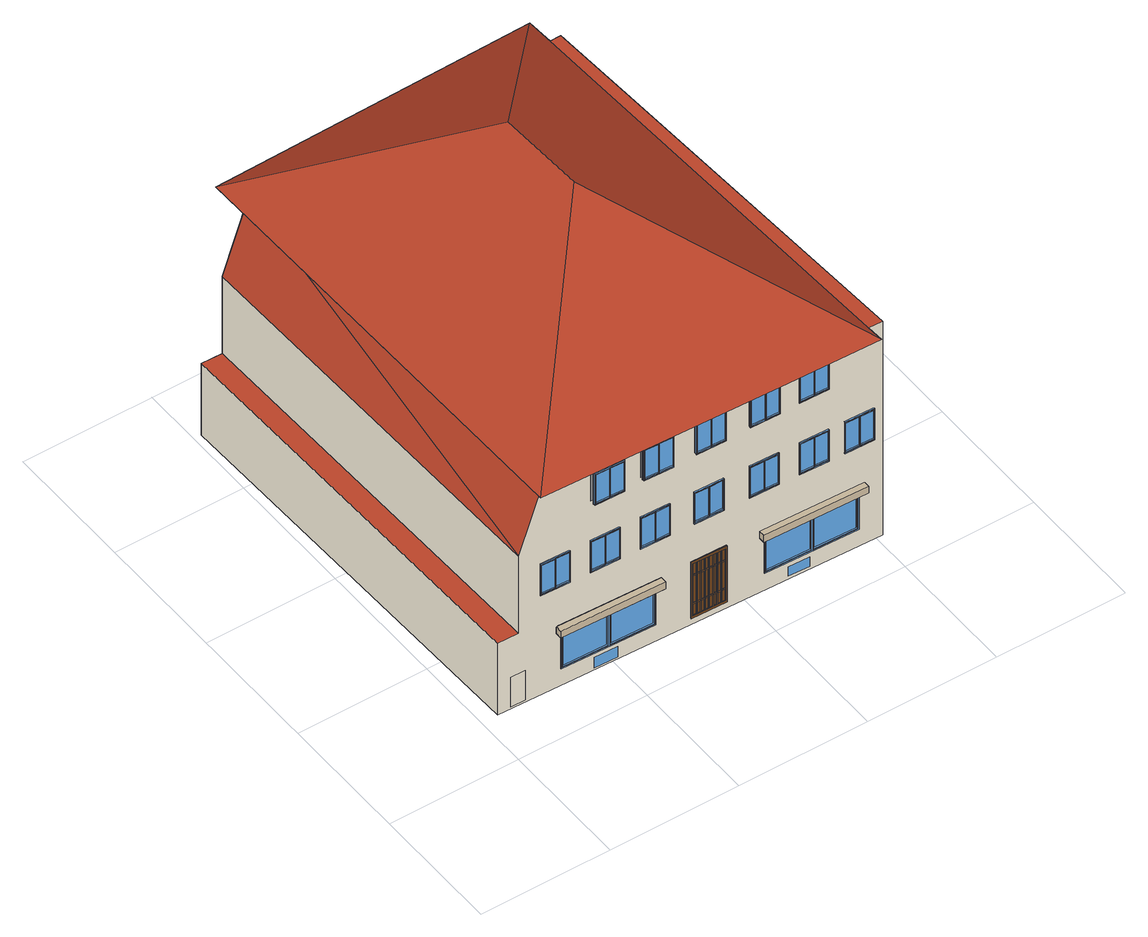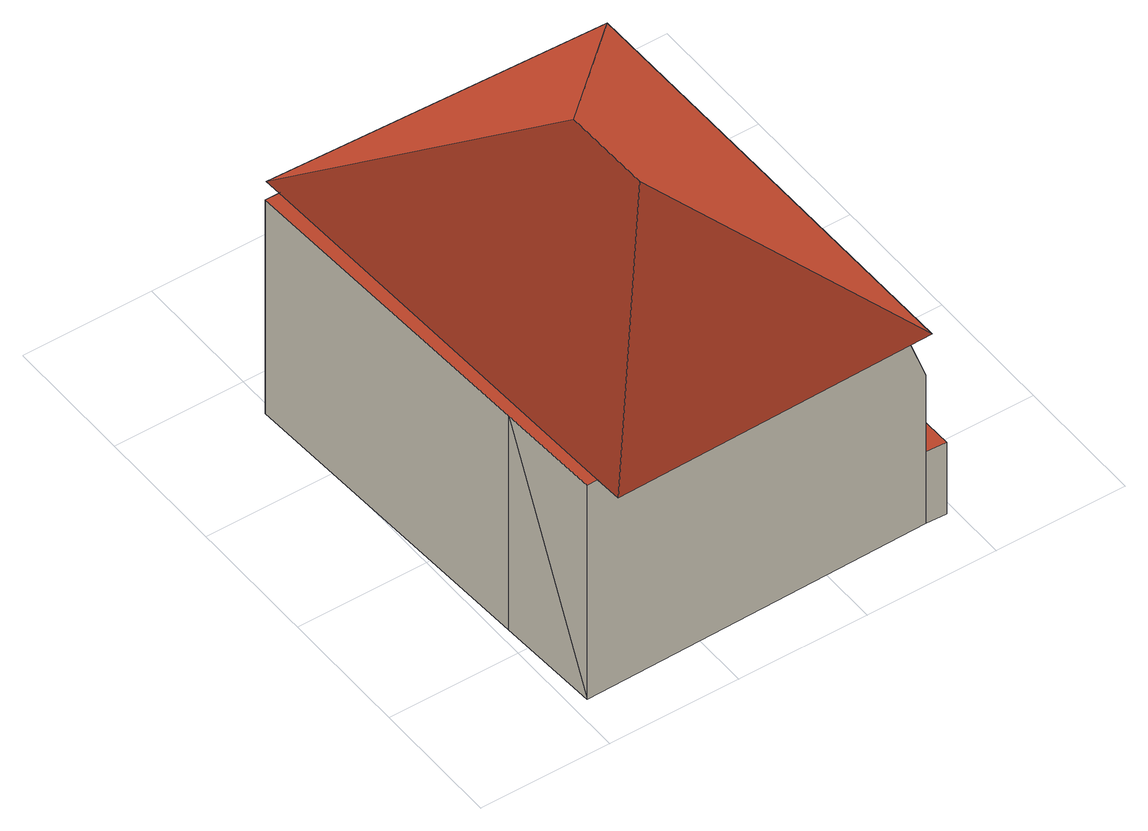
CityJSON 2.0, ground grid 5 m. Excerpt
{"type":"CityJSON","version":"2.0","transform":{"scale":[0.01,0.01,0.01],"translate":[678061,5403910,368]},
"CityObjects":{
"building1":{"type":"Building","attributes":{"dataAvailable":"Sufficient","measuredHeight":14.38},"children":["building1-1","building1-2","building1-3"],"geometry":[{"type":"MultiSurface","lod":"3","boundaries":[[[0,1,2]],[[3,4,5,6,7,8,9]],[[9,10,11,3]],[[12,6,5,4,13,14]],[[0,2,15]],[[16,8,7]],[[10,9,8,16]],[[17,18,19,20]],[[21,22,13,4,15,2,20,19],[23,24,25,26],[27,28,29,30],[31,32,33,34],[35,36,37,38],[39,40,41,42],[43,44,45,46],[47,48,49,50],[51,52,53,54],[55,56,57,58],[59,60,61,62],[63,64,65,66],[67,68,69,70],[71,72,73,74],[75,76,77,78],[79,80,81,82],[83,84,85,86],[87,88,89,90,91],[92,93,94,95]],[[1,0,6,12,96,97,17]],[[98,21,19,18]],[[97,98,18,17]],[[96,14,99]],[[22,99,14,13]],[[12,14,96]],[[1,17,20,2]],[[86,85,84,83]],[[87,90,89,88]],[[100,101,102,103]],[[104,105,106,107]],[[107,106,108,109]],[[74,73,72,71],[109,110,104,111,112,100,103,107]],[[105,113,108,106],[114,115,116,117]],[[103,102,118,111]],[[111,118,119,112]],[[110,113,105,104]],[[114,120,121,117]],[[117,121,122,116]],[[123,124,125,126]],[[127,128,129,130,131,132]],[[133,134,135,136],[128,124,137,138,139,140,123,129]],[[107,103,111,104]],[[141,138,137,142]],[[143,144,145,146]],[[137,140,147,142]],[[130,129,123,126]],[[134,73,72,135]],[[73,134,133,74]],[[148,139,138,141]],[[109,108,113,110]],[[140,137,124,123]],[[125,124,128,127]],[[115,116,117,114]],[[112,119,101,100]],[[148,141,142,147],[121,120,149,122]],[[127,132,150,151,131,130,126,125]],[[71,136,135,72]],[[147,140,139,148]],[[151,131,145,144]],[[136,71,74,133]],[[151,144,143,150]],[[101,119,118,102],[144,145,146,143]],[[131,132,146,145]],[[149,115,116,122]],[[150,143,146,132]],[[120,114,115,149]],[[152,153,154,155],[156,157,158,159]],[[152,160,161,153]],[[162,163,164,165]],[[30,166,167,27]],[[166,30,29,168]],[[169,170,171,172]],[[173,174,175,176]],[[177,178,179,180]],[[181,182,183,184]],[[185,186,182,179]],[[186,185,155,154]],[[184,183,178,177,187,188]],[[167,166,168,189],[183,182,186,161,160,185,179,178]],[[190,191,192,193]],[[179,182,181,180]],[[153,161,186,154]],[[194,195,196,197]],[[184,188,198,199,187,177,180,181]],[[155,185,160,152]],[[28,189,168,29]],[[189,28,27,167]],[[199,187,196,195]],[[187,188,197,196]],[[199,195,194,198]],[[171,170,200,201],[195,196,197,194]],[[198,194,197,188]],[[158,162,163,159]],[[157,165,162,158]],[[202,175,174,203],[165,162,163,164]],[[27,30,29,28],[173,176,193,192,169,172,191,190]],[[172,171,201,191]],[[191,201,200,192]],[[193,202,203,190]],[[176,175,202,193]],[[192,200,170,169]],[[190,203,174,173]],[[165,157,156,164]],[[164,156,159,163]],[[204,205,206,207],[208,209,210,211]],[[204,212,213,205]],[[214,215,216,217]],[[26,218,219,23]],[[218,26,25,220]],[[221,222,223,224]],[[225,226,227,228]],[[229,230,231,232]],[[233,234,235,236]],[[237,238,234,231]],[[238,237,207,206]],[[236,235,230,229,239,240]],[[219,218,220,241],[235,234,238,213,212,237,231,230]],[[242,243,244,245]],[[231,234,233,232]],[[205,213,238,206]],[[246,247,248,249]],[[236,240,250,251,239,229,232,233]],[[207,237,212,204]],[[24,241,220,25]],[[241,24,23,219]],[[251,239,248,247]],[[239,240,249,248]],[[251,247,246,250]],[[223,222,252,253],[247,248,249,246]],[[250,246,249,240]],[[210,214,215,211]],[[209,217,214,210]],[[254,227,226,255],[217,214,215,216]],[[23,26,25,24],[225,228,245,244,221,224,243,242]],[[224,223,253,243]],[[243,253,252,244]],[[245,254,255,242]],[[228,227,254,245]],[[244,252,222,221]],[[242,255,226,225]],[[217,209,208,216]],[[216,208,211,215]],[[256,257,258,259],[260,261,262,263]],[[256,264,265,257]],[[266,267,268,269]],[[34,270,271,31]],[[270,34,33,272]],[[273,274,275,276]],[[277,278,279,280]],[[281,282,283,284]],[[285,286,287,288]],[[289,290,286,283]],[[290,289,259,258]],[[288,287,282,281,291,292]],[[271,270,272,293],[287,286,290,265,264,289,283,282]],[[294,295,296,297]],[[283,286,285,284]],[[257,265,290,258]],[[298,299,300,301]],[[288,292,302,303,291,281,284,285]],[[259,289,264,256]],[[32,293,272,33]],[[293,32,31,271]],[[303,291,300,299]],[[291,292,301,300]],[[303,299,298,302]],[[275,274,304,305],[299,300,301,298]],[[302,298,301,292]],[[262,266,267,263]],[[261,269,266,262]],[[306,279,278,307],[269,266,267,268]],[[31,34,33,32],[277,280,297,296,273,276,295,294]],[[276,275,305,295]],[[295,305,304,296]],[[297,306,307,294]],[[280,279,306,297]],[[296,304,274,273]],[[294,307,278,277]],[[269,261,260,268]],[[268,260,263,267]],[[308,309,310,311],[312,313,314,315]],[[308,316,317,309]],[[318,319,320,321]],[[35,322,323,36]],[[322,35,38,324]],[[325,326,327,328]],[[329,330,331,332]],[[333,334,335,336]],[[337,338,339,340]],[[341,342,338,335]],[[342,341,311,310]],[[340,339,334,333,343,344]],[[323,322,324,345],[339,338,342,317,316,341,335,334]],[[346,347,348,349]],[[335,338,337,336]],[[309,317,342,310]],[[350,351,352,353]],[[340,344,354,355,343,333,336,337]],[[311,341,316,308]],[[37,345,324,38]],[[345,37,36,323]],[[355,343,352,351]],[[343,344,353,352]],[[355,351,350,354]],[[327,326,356,357],[351,352,353,350]],[[354,350,353,344]],[[314,318,319,315]],[[313,321,318,314]],[[358,331,330,359],[321,318,319,320]],[[36,35,38,37],[329,332,349,348,325,328,347,346]],[[328,327,357,347]],[[347,357,356,348]],[[349,358,359,346]],[[332,331,358,349]],[[348,356,326,325]],[[346,359,330,329]],[[321,313,312,320]],[[320,312,315,319]],[[360,361,362,363],[364,365,366,367]],[[360,368,369,361]],[[370,371,372,373]],[[67,374,375,68]],[[374,67,70,376]],[[377,378,379,380]],[[381,382,383,384]],[[385,386,387,388]],[[389,390,391,392]],[[393,394,390,387]],[[394,393,363,362]],[[392,391,386,385,395,396]],[[375,374,376,397],[391,390,394,369,368,393,387,386]],[[398,399,400,401]],[[387,390,389,388]],[[361,369,394,362]],[[402,403,404,405]],[[392,396,406,407,395,385,388,389]],[[363,393,368,360]],[[69,397,376,70]],[[397,69,68,375]],[[407,395,404,403]],[[395,396,405,404]],[[407,403,402,406]],[[379,378,408,409],[403,404,405,402]],[[406,402,405,396]],[[366,370,371,367]],[[365,373,370,366]],[[410,383,382,411],[373,370,371,372]],[[68,67,70,69],[381,384,401,400,377,380,399,398]],[[380,379,409,399]],[[399,409,408,400]],[[401,410,411,398]],[[384,383,410,401]],[[400,408,378,377]],[[398,411,382,381]],[[373,365,364,372]],[[372,364,367,371]],[[412,413,414,415],[416,417,418,419]],[[412,420,421,413]],[[422,423,424,425]],[[61,426,427,62]],[[426,61,60,428]],[[429,430,431,432]],[[433,434,435,436]],[[437,438,439,440]],[[441,442,443,444]],[[445,446,442,439]],[[446,445,415,414]],[[444,443,438,437,447,448]],[[427,426,428,449],[443,442,446,421,420,445,439,438]],[[450,451,452,453]],[[439,442,441,440]],[[413,421,446,414]],[[454,455,456,457]],[[444,448,458,459,447,437,440,441]],[[415,445,420,412]],[[59,449,428,60]],[[449,59,62,427]],[[459,447,456,455]],[[447,448,457,456]],[[459,455,454,458]],[[431,430,460,461],[455,456,457,454]],[[458,454,457,448]],[[418,422,423,419]],[[417,425,422,418]],[[462,435,434,463],[425,422,423,424]],[[62,61,60,59],[433,436,453,452,429,432,451,450]],[[432,431,461,451]],[[451,461,460,452]],[[453,462,463,450]],[[436,435,462,453]],[[452,460,430,429]],[[450,463,434,433]],[[425,417,416,424]],[[424,416,419,423]],[[464,465,466,467],[468,469,470,471]],[[464,472,473,465]],[[474,475,476,477]],[[65,478,479,66]],[[478,65,64,480]],[[481,482,483,484]],[[485,486,487,488]],[[489,490,491,492]],[[493,494,495,496]],[[497,498,494,491]],[[498,497,467,466]],[[496,495,490,489,499,500]],[[479,478,480,501],[495,494,498,473,472,497,491,490]],[[502,503,504,505]],[[491,494,493,492]],[[465,473,498,466]],[[506,507,508,509]],[[496,500,510,511,499,489,492,493]],[[467,497,472,464]],[[63,501,480,64]],[[501,63,66,479]],[[511,499,508,507]],[[499,500,509,508]],[[511,507,506,510]],[[483,482,512,513],[507,508,509,506]],[[510,506,509,500]],[[470,474,475,471]],[[469,477,474,470]],[[514,487,486,515],[477,474,475,476]],[[66,65,64,63],[485,488,505,504,481,484,503,502]],[[484,483,513,503]],[[503,513,512,504]],[[505,514,515,502]],[[488,487,514,505]],[[504,512,482,481]],[[502,515,486,485]],[[477,469,468,476]],[[476,468,471,475]],[[516,517,518,519]],[[520,521,522,523]],[[523,522,524,525]],[[77,76,75,78],[525,526,520,527,528,516,519,523]],[[521,529,524,522],[530,531,532,533]],[[519,518,534,527]],[[527,534,535,528]],[[526,529,521,520]],[[530,536,537,533]],[[533,537,538,532]],[[539,540,541,542]],[[543,544,545,546,547,548]],[[549,550,551,552],[544,540,553,554,555,556,539,545]],[[523,519,527,520]],[[557,554,553,558]],[[559,560,561,562]],[[553,556,563,558]],[[546,545,539,542]],[[550,76,75,551]],[[76,550,549,77]],[[564,555,554,557]],[[525,524,529,526]],[[556,553,540,539]],[[541,540,544,543]],[[531,532,533,530]],[[528,535,517,516]],[[564,557,558,563],[537,536,565,538]],[[543,548,566,567,547,546,542,541]],[[78,552,551,75]],[[563,556,555,564]],[[567,547,561,560]],[[552,78,77,549]],[[567,560,559,566]],[[517,535,534,518],[560,561,562,559]],[[547,548,562,561]],[[565,531,532,538]],[[566,559,562,548]],[[536,530,531,565]],[[568,569,570,571]],[[572,573,574,575]],[[576,577,578,579]],[[580,581,582,583]],[[581,584,585,568]],[[586,587,588,589]],[[590,591,592,580]],[[569,593,594,595]],[[596,573,572,597]],[[582,581,568,571]],[[598,599,600,601],[602,603,604,605,606,607,608,609,610,611]],[[612,613,614,615]],[[600,599,81,82]],[[616,617,618,619]],[[593,620,621,594]],[[622,623,591,624]],[[625,626,627,628]],[[629,630,623,631]],[[573,632,633,574]],[[634,633,635,636]],[[637,638,639,640]],[[641,642,643,644]],[[645,646,647,648]],[[649,650,651,652]],[[638,617,616,653,654,649,652,655,656,657,658,639]],[[603,602,659,660],[625,628,661,662],[646,645,648,647]],[[611,602,659,663,605,606,607,608,609,610],[650,649,652,651]],[[639,658,664,640]],[[649,654,665,650]],[[618,637,640,664,666,667,668,651,650,665,669,619]],[[599,598,80,81]],[[598,601,79,80]],[[670,671,672,673]],[[674,635,675,676]],[[677,678,583,679]],[[680,681,682,683]],[[684,578,577,685]],[[686,687,688,689]],[[690,691,692,693,694,589,586,695,696,571,568,585]],[[622,697,673,672,698,699,700,701,689,688,702,624]],[[627,703,704,705,706,707,708,709,685,577,576,626]],[[710,570,711,712]],[[713,714,636,715]],[[716,717,718,719,687,686,720,721,722,723,671,670]],[[615,612,616,619,718,624,591,592,584,585,593,594,724,644,643,626,625,662,706,725,632,633,634,726,694,727,728,729,698,723,666,657]],[[613,617,616,612]],[[611,602,603,604,605,606,607,608,609,610]],[[667,666,657,656]],[[621,730,724,594]],[[698,729,731,672]],[[732,653,654,733]],[[734,733,654,665,687,688,678,583,582,571,570,711,681,682,578,577,735,736,708,597,572,575,737,587,586,738,739,740,700,721,668,655]],[[666,723,671,664]],[[741,707,708,736]],[[632,725,742,675]],[[613,614,658,664,671,672,731,743,744,693,714,636,635,675,742,705,661,628,627,642,641,730,621,620,690,745,630,623,622,717,618,617]],[[746,641,730,747]],[[732,748,656,667,722,699,749,750,751,589,588,752,574,573,596,707,741,753,576,579,754,755,595,569,568,581,580,590,702,719,669,653]],[[627,626,643,642]],[[750,728,729,749]],[[630,592,591,623]],[[728,727,744,743]],[[589,694,727,751]],[[632,675,635,633]],[[641,644,724,730]],[[698,672,671,723]],[[584,745,690,585]],[[699,698,723,722]],[[691,690,745,756]],[[666,664,658,657]],[[706,705,742,725]],[[744,727,694,693]],[[690,620,593,585]],[[628,625,662,661]],[[661,705,706,662]],[[595,755,681,711]],[[586,589,751,738]],[[701,700,721,720]],[[737,575,574,752]],[[653,616,619,669]],[[735,577,576,753]],[[757,572,575,758]],[[759,642,643,579,578,684,760,597,596,725,742,761]],[[605,604,762,663],[613,612,615,614]],[[763,582,571,696]],[[631,623,591,590,678,677,764,740,749,729,731,765]],[[714,726,634,636]],[[752,634,726,588]],[[731,729,728,743]],[[766,744,693,692]],[[694,726,714,693]],[[767,621,620,768]],[[707,706,725,596]],[[756,745,584,581,582,763,769,738,751,727,744,766]],[[637,618,617,638]],[[703,627,642,759]],[[604,762,660,603],[638,637,640,639]],[[630,629,770,743,728,750,739,771,679,583,580,592]],[[765,731,743,770]],[[697,622,717,716]],[[641,746,676,675,632,573,572,757,683,682,754,644]],[[747,730,724,755,681,680,758,575,574,633,635,674]],[[761,742,705,704]],[[621,767,715,636,634,752,737,772,712,711,595,594]],[[768,620,593,569,570,710,773,587,588,726,714,713]],[[615,657,658,614]],[[630,745,584,592]],[[718,717,622,624]],[[618,717,718,619]],[[687,719,702,688]],[[654,653,669,665]],[[734,655,656,748]],[[772,737,587,773]],[[669,719,687,665]],[[771,739,740,764]],[[678,590,580,583]],[[755,724,644,754]],[[695,586,738,769]],[[709,708,597,760]],[[754,682,681,755]],[[702,590,678,688]],[[737,752,588,587]],[[708,707,596,597]],[[749,740,739,750]],[[668,721,722,667]],[[651,668,655,652]],[[754,579,578,682]],[[719,718,624,702]],[[595,711,570,569]],[[739,738,751,750]],[[700,740,749,699]],[[656,655,668,667]],[[722,721,700,699]],[[579,643,626,576]],[[81,80,79,82],[660,659,663,762]],[[601,600,82,79]],[[774,775,776,777],[778,779,780,781]],[[774,782,783,775]],[[784,785,786,787]],[[42,788,789,39]],[[788,42,41,790]],[[791,792,793,794]],[[795,796,797,798]],[[799,800,801,802]],[[803,804,805,806]],[[807,808,804,801]],[[808,807,777,776]],[[806,805,800,799,809,810]],[[789,788,790,811],[805,804,808,783,782,807,801,800]],[[812,813,814,815]],[[801,804,803,802]],[[775,783,808,776]],[[816,817,818,819]],[[806,810,820,821,809,799,802,803]],[[777,807,782,774]],[[40,811,790,41]],[[811,40,39,789]],[[821,809,818,817]],[[809,810,819,818]],[[821,817,816,820]],[[793,792,822,823],[817,818,819,816]],[[820,816,819,810]],[[780,784,785,781]],[[779,787,784,780]],[[824,797,796,825],[787,784,785,786]],[[39,42,41,40],[795,798,815,814,791,794,813,812]],[[794,793,823,813]],[[813,823,822,814]],[[815,824,825,812]],[[798,797,824,815]],[[814,822,792,791]],[[812,825,796,795]],[[787,779,778,786]],[[786,778,781,785]],[[826,827,828,829],[830,831,832,833]],[[826,834,835,827]],[[836,837,838,839]],[[840,841,842,843]],[[841,840,844,845]],[[846,847,848,849]],[[850,851,852,853]],[[854,855,856,857]],[[858,859,860,861]],[[862,863,859,856]],[[863,862,829,828]],[[861,860,855,854,864,865]],[[842,841,845,866],[860,859,863,835,834,862,856,855]],[[867,868,869,870]],[[856,859,858,857]],[[827,835,863,828]],[[871,872,873,874]],[[861,865,875,876,864,854,857,858]],[[829,862,834,826]],[[877,866,845,844]],[[866,877,843,842]],[[876,864,873,872]],[[864,865,874,873]],[[876,872,871,875]],[[848,847,878,879],[872,873,874,871]],[[875,871,874,865]],[[832,836,837,833]],[[831,839,836,832]],[[880,852,851,881],[839,836,837,838]],[[843,840,844,877],[850,853,870,869,846,849,868,867]],[[849,848,879,868]],[[868,879,878,869]],[[870,880,881,867]],[[853,852,880,870]],[[869,878,847,846]],[[867,881,851,850]],[[839,831,830,838]],[[838,830,833,837]],[[882,883,884,885],[886,887,888,889]],[[882,890,891,883]],[[892,893,894,895]],[[896,897,898,899]],[[897,896,900,901]],[[902,903,904,905]],[[906,907,908,909]],[[910,911,912,913]],[[914,915,916,917]],[[918,919,915,912]],[[919,918,885,884]],[[917,916,911,910,920,921]],[[898,897,901,922],[916,915,919,891,890,918,912,911]],[[923,924,925,926]],[[912,915,914,913]],[[883,891,919,884]],[[927,928,929,930]],[[917,921,931,932,920,910,913,914]],[[885,918,890,882]],[[933,922,901,900]],[[922,933,899,898]],[[932,920,929,928]],[[920,921,930,929]],[[932,928,927,931]],[[904,903,934,935],[928,929,930,927]],[[931,927,930,921]],[[888,892,893,889]],[[887,895,892,888]],[[936,908,907,937],[895,892,893,894]],[[899,896,900,933],[906,909,926,925,902,905,924,923]],[[905,904,935,924]],[[924,935,934,925]],[[926,936,937,923]],[[909,908,936,926]],[[925,934,903,902]],[[923,937,907,906]],[[895,887,886,894]],[[894,886,889,893]],[[938,939,940,941],[942,943,944,945]],[[938,946,947,939]],[[948,949,950,951]],[[952,953,954,955]],[[953,952,956,957]],[[958,959,960,961]],[[962,963,964,965]],[[966,967,968,969]],[[970,971,972,973]],[[974,975,971,968]],[[975,974,941,940]],[[973,972,967,966,976,977]],[[954,953,957,978],[972,971,975,947,946,974,968,967]],[[979,980,981,982]],[[968,971,970,969]],[[939,947,975,940]],[[983,984,985,986]],[[973,977,987,988,976,966,969,970]],[[941,974,946,938]],[[989,978,957,956]],[[978,989,955,954]],[[988,976,985,984]],[[976,977,986,985]],[[988,984,983,987]],[[960,959,990,991],[984,985,986,983]],[[987,983,986,977]],[[944,948,949,945]],[[943,951,948,944]],[[992,964,963,993],[951,948,949,950]],[[955,952,956,989],[962,965,982,981,958,961,980,979]],[[961,960,991,980]],[[980,991,990,981]],[[982,992,993,979]],[[965,964,992,982]],[[981,990,959,958]],[[979,993,963,962]],[[951,943,942,950]],[[950,942,945,949]],[[994,995,996,997],[998,999,1000,1001]],[[994,1002,1003,995]],[[1004,1005,1006,1007]],[[1008,1009,1010,1011]],[[1009,1008,1012,1013]],[[1014,1015,1016,1017]],[[1018,1019,1020,1021]],[[1022,1023,1024,1025]],[[1026,1027,1028,1029]],[[1030,1031,1027,1024]],[[1031,1030,997,996]],[[1029,1028,1023,1022,1032,1033]],[[1010,1009,1013,1034],[1028,1027,1031,1003,1002,1030,1024,1023]],[[1035,1036,1037,1038]],[[1024,1027,1026,1025]],[[995,1003,1031,996]],[[1039,1040,1041,1042]],[[1029,1033,1043,1044,1032,1022,1025,1026]],[[997,1030,1002,994]],[[1045,1034,1013,1012]],[[1034,1045,1011,1010]],[[1044,1032,1041,1040]],[[1032,1033,1042,1041]],[[1044,1040,1039,1043]],[[1016,1015,1046,1047],[1040,1041,1042,1039]],[[1043,1039,1042,1033]],[[1000,1004,1005,1001]],[[999,1007,1004,1000]],[[1048,1020,1019,1049],[1007,1004,1005,1006]],[[1011,1008,1012,1045],[1018,1021,1038,1037,1014,1017,1036,1035]],[[1017,1016,1047,1036]],[[1036,1047,1046,1037]],[[1038,1048,1049,1035]],[[1021,1020,1048,1038]],[[1037,1046,1015,1014]],[[1035,1049,1019,1018]],[[1007,999,998,1006]],[[1006,998,1001,1005]],[[22,21,98,97,96,99]],[[7,6,0,15,4,3,11,10,16]]],"semantics":{"surfaces":[{"type":"RoofSurface","klumMaterialClass":"Ceramic","klumMaterialIndex":"D105","materialUncertainty":"0.3"},{"type":"WallSurface","klumMaterialClass":"Plaster","klumMaterialIndex":"I202","materialUncertainty":"0.3"},{"type":"WallSurface"},{"type":"Window","frameMaterialClass":"Metal","frameMaterialName":"Aluminium","frameMaterialUncertainty":"0.3","paneMaterialClass":"Glass","_cityeditor_layer":"Unclassified.LoD3"},{"type":"Window","frameMaterialClass":"Plastic","frameMaterialUncertainty":"0.5","paneMaterialClass":"Glass","_cityeditor_layer":"Unclassified.LoD3"},{"type":"Door","frameMaterialClass":"Metal","frameMaterialName":"Aluminium","frameMaterialUncertainty":"0.3","paneMaterialClass":"Glass","_cityeditor_layer":"Unclassified.LoD3"},{"type":"GroundSurface"},{"type":"OuterCeilingSurface"}],"values":[0,0,0,0,0,0,0,0,1,2,2,2,2,2,2,1,3,3,3,3,3,3,3,3,3,3,3,3,3,3,3,3,3,3,3,3,3,3,3,3,3,3,3,3,3,3,3,3,3,3,3,3,3,3,3,3,4,4,4,4,4,4,4,4,4,4,4,4,4,4,4,4,4,4,4,4,4,4,4,4,4,4,4,4,4,4,4,4,4,4,4,4,4,4,4,4,4,4,4,4,4,4,4,4,4,4,4,4,4,4,4,4,4,4,4,4,4,4,4,4,4,4,4,4,4,4,4,4,4,4,4,4,4,4,4,4,4,4,4,4,4,4,4,4,4,4,4,4,4,4,4,4,4,4,4,4,4,4,4,4,4,4,4,4,4,4,4,4,4,4,4,4,4,4,4,4,4,4,4,4,4,4,4,4,4,4,4,4,4,4,4,4,4,4,4,4,4,4,4,4,4,4,4,4,4,4,4,4,4,4,4,4,4,4,4,4,4,4,4,4,4,4,4,4,4,4,4,4,4,4,4,4,4,4,4,4,4,4,4,4,4,4,4,4,4,4,4,4,4,4,4,4,4,4,4,4,4,4,4,4,4,4,4,4,4,4,4,4,4,4,4,4,4,4,4,4,4,4,4,4,4,4,4,4,4,4,4,4,4,4,4,4,4,4,4,4,4,4,4,4,4,4,4,4,4,4,4,4,4,4,4,4,4,4,4,4,4,4,4,4,4,4,3,3,3,3,3,3,3,3,3,3,3,3,3,3,3,3,3,3,3,3,3,3,3,3,3,3,3,3,3,3,3,3,3,3,3,3,3,3,5,5,5,5,5,5,5,5,5,5,5,5,5,5,5,5,5,5,5,5,5,5,5,5,5,5,5,5,5,5,5,5,5,5,5,5,5,5,5,5,5,5,5,5,5,5,5,5,5,5,5,5,5,5,5,5,5,5,5,5,5,5,5,5,5,5,5,5,5,5,5,5,5,5,5,5,5,5,5,5,5,5,5,5,5,5,5,5,5,5,5,5,5,5,5,5,5,5,5,5,5,5,5,5,5,5,5,5,5,5,5,5,5,5,5,5,5,5,5,5,5,5,5,5,5,5,5,5,5,5,5,5,5,5,5,5,4,4,4,4,4,4,4,4,4,4,4,4,4,4,4,4,4,4,4,4,4,4,4,4,4,4,4,4,4,4,4,4,4,4,4,4,4,4,4,4,4,4,4,4,4,4,4,4,4,4,4,4,4,4,4,4,4,4,4,4,4,4,4,4,4,4,4,4,4,4,4,4,4,4,4,4,4,4,4,4,4,4,4,4,4,4,4,4,4,4,4,4,4,4,4,4,4,4,4,4,4,4,4,4,4,4,4,4,4,4,4,4,4,4,4,4,4,4,4,4,4,4,4,4,4,4,4,4,4,4,4,4,4,4,4,4,4,4,4,4,4,4,4,4,4,4,4,4,4,4,4,4,4,4,4,4,4,4,4,4,4,4,4,4,4,4,4,4,4,4,4,4,4,4,4,4,4,4,4,4,4,4,4,4,4,4,4,4,4,4,6,7]}}]},
"building1-1":{"type":"BuildingInstallation","attributes":{"materialUncertainty":"1","_cityeditor_layer":"Unclassified.LoD3","relationToConstruction":"outside"},"parents":["building1"],"geometry":[{"type":"MultiSurface","lod":"3","boundaries":[[[1050,1051,1052,1053]],[[1052,1051,1054,1055]],[[1053,1052,1055,1056]],[[1050,1053,1056,1057]],[[1051,1050,1057,1054]],[[1054,1057,1056,1055]]]}]},
"building1-2":{"type":"BuildingInstallation","attributes":{"materialUncertainty":"1","_cityeditor_layer":"Unclassified.LoD3","relationToConstruction":"outside"},"parents":["building1"],"geometry":[{"type":"MultiSurface","lod":"3","boundaries":[[[1058,1059,1060,1061]],[[1060,1059,1062,1063]],[[1061,1060,1063,1064]],[[1058,1061,1064,1065]],[[1059,1058,1065,1062]],[[1062,1065,1064,1063]]]}]},
"building1-3":{"type":"BuildingInstallation","attributes":{"klumMaterialClass":"Plaster","klumMaterialIndex":"I202","materialUncertainty":"0.3","_cityeditor_layer":"Unclassified.LoD3","relationToConstruction":"outside"},"parents":["building1"],"geometry":[{"type":"MultiSurface","lod":"3","boundaries":[[[94,93,92,95]]],"semantics":{"surfaces":[{"type":"WallSurface"}],"values":[0]}}]}
},
"vertices":[
[213,1772,988],[110,1770,699],[144,198,699],[1475,91,988],[1472,157,988],[1426,1182,988],[1399,1794,988],[1394,1898,988],[797,1175,1472],[807,829,1476],[184,134,988],[1092,103,988],[1441,1795,988],[1526,156,988],[1462,1396,988],[242,195,988],[157,1871,988],[110,1770,356],[30,1773,356],[64,200,356],[144,198,356],[64,200,38],[1526,156,38],[1132,168,618],[1132,168,478],[1020,171,478],[1020,171,618],[1495,157,618],[1495,157,478],[1383,160,478],[1383,160,618],[1322,162,618],[1322,162,478],[1210,165,478],[1210,165,618],[811,177,618],[923,174,618],[923,174,478],[811,177,478],[1322,162,936],[1322,162,796],[1210,165,796],[1210,165,936],[1020,171,796],[1020,171,936],[1132,168,936],[1132,168,796],[923,174,796],[811,177,796],[811,177,936],[923,174,936],[529,186,796],[417,189,796],[417,189,936],[529,186,936],[607,184,796],[607,184,936],[719,180,936],[719,180,796],[529,186,478],[417,189,478],[417,189,618],[529,186,618],[719,180,478],[607,184,478],[607,184,618],[719,180,618],[227,195,618],[339,192,618],[339,192,478],[227,195,478],[1436,158,113],[1077,169,113],[1077,169,283],[1436,158,283],[305,193,111],[305,193,281],[664,182,281],[664,182,111],[799,178,64],[799,178,314],[935,174,314],[935,174,64],[518,186,48],[429,189,48],[429,189,95],[518,186,95],[1248,164,93],[1248,164,52],[1167,167,52],[1167,167,93],[1191,166,93],[112,199,180],[168,197,180],[168,197,49],[112,199,49],[1441,1795,38],[110,1770,38],[30,1773,38],[1462,1396,38],[1081,169,277],[1081,172,277],[1255,166,277],[1255,164,277],[1261,164,118],[1261,166,118],[1261,166,277],[1261,164,277],[1431,161,277],[1431,158,277],[1431,158,118],[1255,164,118],[1081,169,118],[1431,161,118],[1426,161,125],[1267,166,125],[1267,166,270],[1426,161,270],[1255,166,118],[1081,172,118],[1426,166,125],[1426,166,270],[1267,171,270],[1255,174,118],[1255,174,277],[1255,171,277],[1255,171,118],[1084,177,277],[1084,179,277],[1084,179,118],[1084,177,118],[1084,177,125],[1084,177,270],[1437,168,283],[1077,179,283],[1077,179,113],[1437,168,113],[1261,174,277],[1432,168,277],[1432,168,118],[1261,174,118],[1431,166,277],[1261,171,277],[1251,167,270],[1251,167,125],[1085,171,125],[1085,171,270],[1261,171,118],[1431,166,118],[1267,171,125],[1251,171,270],[1251,171,125],[1493,164,482],[1493,164,614],[1440,166,614],[1440,166,482],[1492,164,608],[1492,164,488],[1442,166,488],[1442,166,608],[1493,167,482],[1493,167,614],[1442,161,488],[1442,161,608],[1491,159,608],[1491,159,488],[1383,170,618],[1495,167,618],[1383,170,478],[1384,160,482],[1384,162,482],[1384,162,614],[1384,160,614],[1493,157,614],[1493,159,614],[1493,159,482],[1493,157,482],[1385,167,482],[1385,170,482],[1439,168,482],[1438,166,482],[1438,166,614],[1439,168,614],[1385,170,614],[1385,167,614],[1440,168,482],[1440,168,614],[1385,167,488],[1385,167,608],[1495,167,478],[1440,158,614],[1438,158,614],[1438,158,482],[1440,158,482],[1437,161,608],[1437,161,488],[1385,162,488],[1385,162,608],[1437,166,608],[1437,166,488],[1438,161,482],[1438,161,614],[1440,161,482],[1440,161,614],[1131,175,482],[1131,175,614],[1078,177,614],[1078,177,482],[1129,175,608],[1129,175,488],[1080,177,488],[1080,177,608],[1131,178,482],[1131,178,614],[1080,172,488],[1080,172,608],[1129,170,608],[1129,170,488],[1021,181,618],[1133,178,618],[1021,181,478],[1022,171,482],[1022,174,482],[1022,174,614],[1022,171,614],[1131,168,614],[1131,170,614],[1131,170,482],[1131,168,482],[1023,178,482],[1023,181,482],[1076,179,482],[1076,177,482],[1076,177,614],[1076,179,614],[1023,181,614],[1023,178,614],[1078,179,482],[1078,179,614],[1023,178,488],[1023,178,608],[1133,178,478],[1078,169,614],[1076,169,614],[1076,169,482],[1078,169,482],[1075,172,608],[1075,172,488],[1023,173,488],[1023,173,608],[1075,177,608],[1075,177,488],[1076,172,482],[1076,172,614],[1078,172,482],[1078,172,614],[1321,169,482],[1321,169,614],[1268,171,614],[1268,171,482],[1319,169,608],[1319,169,488],[1270,171,488],[1270,171,608],[1321,172,482],[1321,172,614],[1270,166,488],[1270,166,608],[1319,164,608],[1319,164,488],[1211,175,618],[1323,172,618],[1211,175,478],[1212,165,482],[1212,168,482],[1212,168,614],[1212,165,614],[1321,162,614],[1321,164,614],[1321,164,482],[1321,162,482],[1213,173,482],[1213,175,482],[1266,174,482],[1266,171,482],[1266,171,614],[1266,174,614],[1213,175,614],[1213,173,614],[1268,174,482],[1268,174,614],[1213,173,488],[1213,173,608],[1323,172,478],[1268,163,614],[1266,163,614],[1266,163,482],[1268,163,482],[1265,166,608],[1265,166,488],[1213,168,488],[1213,168,608],[1265,171,608],[1265,171,488],[1266,166,482],[1266,166,614],[1268,166,482],[1268,166,614],[921,182,482],[921,182,614],[868,183,614],[868,183,482],[920,182,608],[920,182,488],[870,183,488],[870,183,608],[921,184,482],[921,184,614],[870,178,488],[870,178,608],[919,177,608],[919,177,488],[811,187,618],[923,184,618],[811,187,478],[812,177,482],[812,180,482],[812,180,614],[812,177,614],[921,174,614],[921,177,614],[921,177,482],[921,174,482],[813,185,482],[813,187,482],[866,186,482],[866,183,482],[866,183,614],[866,186,614],[813,187,614],[813,185,614],[868,186,482],[868,186,614],[813,185,488],[813,185,608],[923,184,478],[868,176,614],[866,176,614],[866,176,482],[868,176,482],[865,178,608],[865,178,488],[813,180,488],[813,180,608],[865,183,608],[865,183,488],[866,178,482],[866,178,614],[868,178,482],[868,178,614],[337,199,482],[337,199,614],[284,201,614],[284,201,482],[336,199,608],[336,199,488],[286,201,488],[286,201,608],[338,202,482],[338,202,614],[286,196,488],[286,196,608],[336,194,608],[336,194,488],[227,205,618],[339,202,618],[227,205,478],[228,195,482],[228,198,482],[228,198,614],[228,195,614],[337,192,614],[337,194,614],[337,194,482],[337,192,482],[229,203,482],[229,205,482],[283,204,482],[283,201,482],[283,201,614],[283,204,614],[229,205,614],[229,203,614],[284,204,482],[284,204,614],[229,203,488],[229,203,608],[339,202,478],[284,193,614],[282,193,614],[282,193,482],[284,193,482],[281,196,608],[281,196,488],[230,198,488],[230,198,608],[281,201,608],[281,201,488],[282,196,482],[282,196,614],[284,196,482],[284,196,614],[527,194,482],[527,194,614],[474,195,614],[474,195,482],[526,194,608],[526,194,488],[476,195,488],[476,195,608],[527,196,482],[527,196,614],[476,190,488],[476,190,608],[526,189,608],[526,189,488],[417,199,618],[529,196,618],[417,199,478],[418,189,482],[418,192,482],[418,192,614],[418,189,614],[527,186,614],[527,189,614],[527,189,482],[527,186,482],[419,197,482],[419,199,482],[473,198,482],[473,195,482],[473,195,614],[473,198,614],[419,199,614],[419,197,614],[474,198,482],[474,198,614],[419,197,488],[419,197,608],[529,196,478],[474,188,614],[472,188,614],[472,188,482],[474,188,482],[471,190,608],[471,190,488],[420,192,488],[420,192,608],[471,195,608],[471,195,488],[472,190,482],[472,190,614],[474,190,482],[474,190,614],[717,188,482],[717,188,614],[664,189,614],[664,189,482],[716,188,608],[716,188,488],[666,189,488],[666,189,608],[717,190,482],[717,190,614],[666,184,488],[666,184,608],[716,183,608],[716,183,488],[607,194,618],[719,190,618],[607,194,478],[608,184,482],[608,186,482],[608,186,614],[608,184,614],[717,180,614],[717,183,614],[717,183,482],[717,180,482],[609,191,482],[609,194,482],[663,192,482],[662,189,482],[662,189,614],[663,192,614],[609,194,614],[609,191,614],[664,192,482],[664,192,614],[609,191,488],[609,191,608],[719,190,478],[664,182,614],[662,182,614],[662,182,482],[664,182,482],[661,184,608],[661,184,488],[609,186,488],[609,186,608],[661,189,608],[661,189,488],[662,184,482],[662,184,614],[664,184,482],[664,184,614],[309,193,275],[309,195,275],[483,190,275],[483,187,275],[489,187,116],[489,190,116],[489,190,275],[489,187,275],[659,184,275],[659,182,275],[659,182,116],[483,187,116],[309,193,116],[659,184,116],[654,185,123],[495,189,123],[495,189,268],[654,185,268],[483,190,116],[309,195,116],[654,190,123],[654,190,268],[495,195,268],[483,197,116],[483,197,275],[483,195,275],[483,195,116],[312,200,275],[312,203,275],[312,203,116],[312,200,116],[312,200,123],[312,200,268],[665,192,281],[305,203,281],[305,203,111],[665,192,111],[489,197,275],[660,192,275],[660,192,116],[489,197,116],[659,189,275],[489,195,275],[478,190,268],[478,190,123],[314,195,123],[314,195,268],[489,195,116],[659,189,116],[495,195,123],[478,195,268],[478,195,123],[865,179,249],[853,179,249],[853,179,254],[865,179,254],[834,178,254],[834,178,249],[837,178,249],[837,178,254],[819,180,249],[819,180,254],[822,180,254],[822,180,249],[881,178,249],[868,179,249],[868,179,254],[881,178,254],[868,179,129],[865,179,129],[865,177,254],[853,177,254],[853,177,249],[865,177,249],[884,178,249],[884,178,129],[881,178,129],[853,179,129],[850,179,129],[850,179,249],[822,178,249],[822,178,254],[799,182,314],[935,178,314],[935,178,64],[799,182,64],[805,182,304],[805,182,74],[929,178,74],[929,178,304],[898,179,304],[882,179,304],[867,180,304],[851,180,304],[836,181,304],[820,181,304],[929,177,129],[929,177,124],[929,175,124],[929,175,129],[915,177,129],[915,177,124],[912,177,124],[912,177,129],[853,179,124],[850,179,124],[896,178,124],[884,178,124],[896,178,129],[805,181,129],[819,180,129],[819,180,124],[805,181,124],[881,178,74],[881,178,124],[884,178,74],[834,178,129],[837,178,129],[850,177,129],[837,178,124],[850,177,124],[912,177,74],[915,177,74],[915,175,74],[912,175,74],[834,180,124],[822,180,124],[822,180,129],[834,180,129],[805,181,167],[805,181,212],[805,179,212],[805,179,167],[915,177,304],[912,177,304],[912,175,304],[915,175,304],[915,177,249],[915,177,254],[915,175,254],[915,175,249],[915,175,129],[915,175,124],[804,178,304],[804,178,74],[805,179,124],[805,179,129],[929,174,304],[912,175,124],[912,177,254],[912,175,129],[912,175,249],[912,175,254],[912,177,249],[899,176,74],[899,176,124],[896,176,124],[896,176,74],[837,178,74],[834,178,124],[834,178,74],[884,178,304],[884,178,254],[881,178,304],[837,180,304],[837,180,254],[834,180,254],[834,180,304],[822,180,304],[819,180,304],[899,178,304],[899,178,254],[896,178,254],[896,178,304],[865,179,124],[865,179,74],[865,177,74],[865,177,124],[865,177,129],[865,177,304],[865,179,304],[896,178,74],[896,176,129],[896,176,249],[896,176,254],[896,176,304],[896,178,249],[819,180,74],[819,178,74],[819,178,124],[819,178,129],[819,178,249],[819,178,254],[819,178,304],[853,179,304],[850,179,254],[850,179,304],[853,177,74],[853,177,124],[850,177,74],[899,178,74],[899,178,124],[899,178,129],[899,178,249],[899,176,304],[899,176,254],[899,176,249],[899,176,129],[837,180,129],[822,178,129],[853,177,129],[868,177,129],[881,176,129],[884,176,129],[837,180,124],[884,176,124],[929,177,249],[929,177,254],[929,175,254],[805,181,254],[805,179,254],[850,177,254],[868,177,254],[881,176,254],[884,176,254],[805,179,249],[822,178,124],[881,176,124],[868,177,124],[868,179,124],[834,180,74],[837,180,74],[929,175,249],[884,176,249],[881,176,249],[868,177,249],[850,177,249],[805,181,249],[834,180,249],[837,180,249],[868,179,74],[834,178,304],[837,178,304],[822,180,74],[822,178,304],[822,178,74],[929,174,74],[868,179,304],[884,176,304],[884,176,74],[868,177,74],[850,179,74],[853,179,74],[868,177,304],[881,176,74],[881,176,304],[850,177,304],[853,177,304],[1321,169,800],[1321,169,932],[1268,171,932],[1268,171,800],[1319,169,926],[1319,169,806],[1270,171,806],[1270,171,926],[1321,172,800],[1321,172,932],[1270,166,806],[1270,166,926],[1319,164,926],[1319,164,806],[1211,175,936],[1323,172,936],[1211,175,796],[1212,165,800],[1212,168,800],[1212,168,932],[1212,165,932],[1321,162,932],[1321,164,932],[1321,164,800],[1321,162,800],[1213,173,800],[1213,175,800],[1266,174,800],[1266,171,800],[1266,171,932],[1266,174,932],[1213,175,932],[1213,173,932],[1268,174,800],[1268,174,932],[1213,173,806],[1213,173,926],[1323,172,796],[1268,163,932],[1266,163,932],[1266,163,800],[1268,163,800],[1265,166,926],[1265,166,806],[1213,168,806],[1213,168,926],[1265,171,926],[1265,171,806],[1266,166,800],[1266,166,932],[1268,166,800],[1268,166,932],[1131,169,800],[1131,169,932],[1078,171,932],[1078,171,800],[1129,169,926],[1129,169,806],[1080,171,806],[1080,171,926],[1131,172,800],[1131,172,932],[1080,166,806],[1080,166,926],[1129,164,926],[1129,164,806],[1020,165,936],[1021,175,936],[1133,172,936],[1132,162,936],[1020,165,796],[1021,175,796],[1022,165,800],[1022,168,800],[1022,168,932],[1022,165,932],[1131,162,932],[1131,164,932],[1131,164,800],[1131,162,800],[1023,173,800],[1023,175,800],[1076,174,800],[1076,171,800],[1076,171,932],[1076,174,932],[1023,175,932],[1023,173,932],[1078,174,800],[1078,174,932],[1023,173,806],[1023,173,926],[1133,172,796],[1078,163,932],[1076,163,932],[1076,163,800],[1078,163,800],[1075,166,926],[1075,166,806],[1023,168,806],[1023,168,926],[1075,171,926],[1075,171,806],[1132,162,796],[1076,166,800],[1076,166,932],[1078,166,800],[1078,166,932],[921,169,800],[921,169,932],[868,171,932],[868,171,800],[920,169,926],[920,169,806],[870,171,806],[870,171,926],[921,172,800],[921,172,932],[870,166,806],[870,166,926],[919,164,926],[919,164,806],[811,165,936],[811,175,936],[923,172,936],[923,162,936],[811,165,796],[811,175,796],[812,165,800],[812,168,800],[812,168,932],[812,165,932],[921,162,932],[921,164,932],[921,164,800],[921,162,800],[813,173,800],[813,175,800],[866,174,800],[866,171,800],[866,171,932],[866,174,932],[813,175,932],[813,173,932],[868,174,800],[868,174,932],[813,173,806],[813,173,926],[923,172,796],[868,163,932],[866,163,932],[866,163,800],[868,163,800],[865,166,926],[865,166,806],[813,168,806],[813,168,926],[865,171,926],[865,171,806],[923,162,796],[866,166,800],[866,166,932],[868,166,800],[868,166,932],[717,169,800],[717,169,932],[664,171,932],[664,171,800],[716,169,926],[716,169,806],[666,171,806],[666,171,926],[717,172,800],[717,172,932],[666,166,806],[666,166,926],[716,164,926],[716,164,806],[607,165,936],[607,175,936],[719,172,936],[719,162,936],[607,165,796],[607,175,796],[608,165,800],[608,168,800],[608,168,932],[608,165,932],[717,162,932],[717,164,932],[717,164,800],[717,162,800],[609,173,800],[609,175,800],[663,174,800],[662,171,800],[662,171,932],[663,174,932],[609,175,932],[609,173,932],[664,174,800],[664,174,932],[609,173,806],[609,173,926],[719,172,796],[664,163,932],[662,163,932],[662,163,800],[664,163,800],[661,166,926],[661,166,806],[609,168,806],[609,168,926],[661,171,926],[661,171,806],[719,162,796],[662,166,800],[662,166,932],[664,166,800],[664,166,932],[527,169,800],[527,169,932],[474,171,932],[474,171,800],[526,169,926],[526,169,806],[476,171,806],[476,171,926],[527,172,800],[527,172,932],[476,166,806],[476,166,926],[526,164,926],[526,164,806],[417,165,936],[417,175,936],[529,172,936],[529,162,936],[417,165,796],[417,175,796],[418,165,800],[418,168,800],[418,168,932],[418,165,932],[527,162,932],[527,164,932],[527,164,800],[527,162,800],[419,173,800],[419,175,800],[473,174,800],[473,171,800],[473,171,932],[473,174,932],[419,175,932],[419,173,932],[474,174,800],[474,174,932],[419,173,806],[419,173,926],[529,172,796],[474,163,932],[472,163,932],[472,163,800],[474,163,800],[471,166,926],[471,166,806],[420,168,806],[420,168,926],[471,171,926],[471,171,806],[529,162,796],[472,166,800],[472,166,932],[474,166,800],[474,166,932],
[285,193,281],[285,193,311],[684,181,311],[684,181,281],[284,168,311],[684,156,311],[684,156,281],[284,168,281],
[1057,170,283],[1057,170,313],[1456,158,313],[1456,158,283],[1056,145,313],[1456,133,313],[1456,133,283],[1056,145,283]
]}
